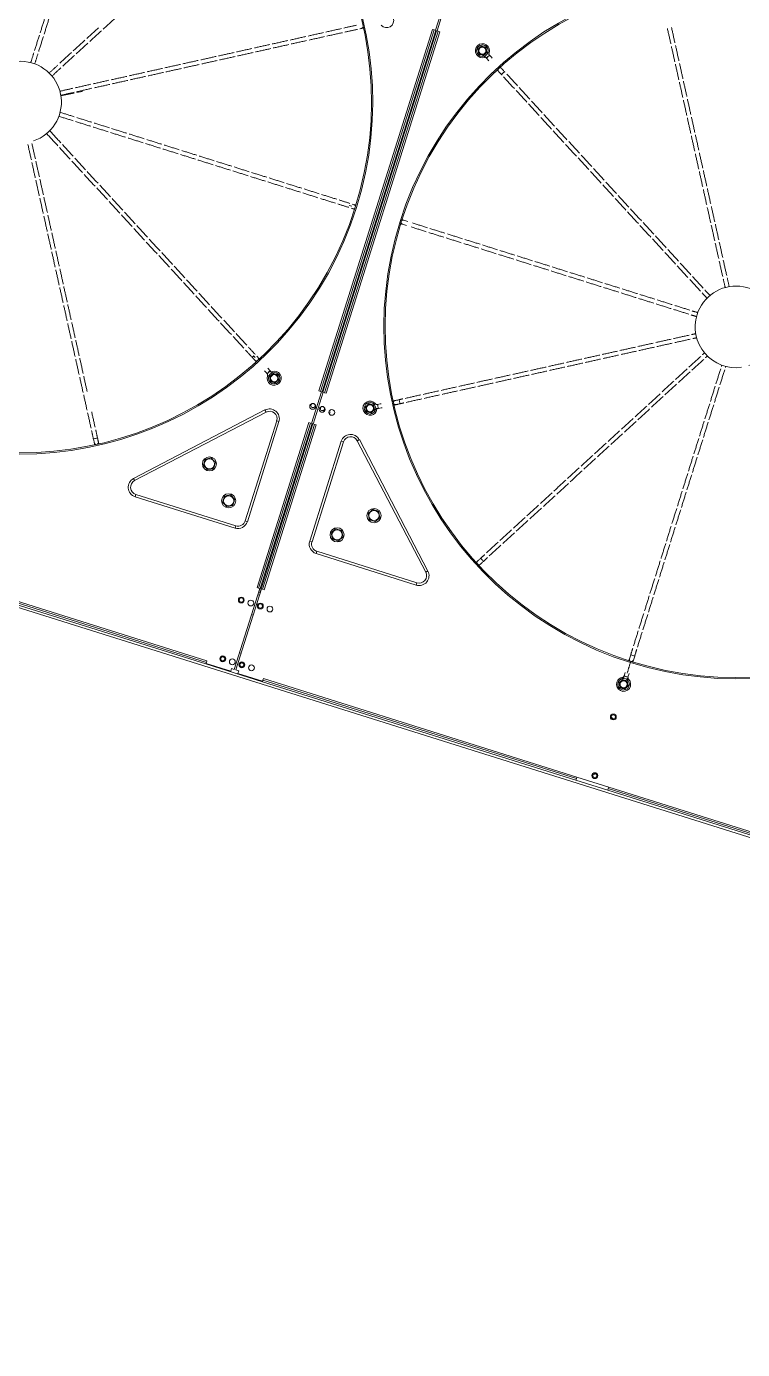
# Model space of a CAD drawing. Header units: metres. Extents: x -17822 to 152406, y -4219 to 19791.
# Drawn here: x 116126.5 to 116212.4, y 6496.4 to 6655.3 of the extents above; entities that cross this region are included whole.
import ezdxf

# ---------------------------------------------------------------- set-up
doc = ezdxf.new("R2010")
doc.units = ezdxf.units.M
doc.header["$LTSCALE"] = 100
doc.header["$MEASUREMENT"] = 0
doc.layers.get('0').update_dxf_attribs({"color": 9, "lineweight": 9})
doc.layers.add('Chiller', color=32, linetype='Continuous', lineweight=9)

# ---------------------------------------------------------------- blocks, each defined once
blk = doc.blocks.new('Chiller')
at = {"layer": 'Chiller', "linetype": 'Continuous'}
for p, q in [((354.1, -25.98), (355.3, -22.17)), ((354.3, -26.05), (355.49, -22.23)), ((73.81, -22.94), (587.43, -184.4)), ((353.77, -25.88), (340.12, -69.29)), ((353.96, -25.94), (340.31, -69.35)), ((354.15, -26), (340.5, -69.41)), ((340.6, -69.44), (354.24, -26.03)), ((340.79, -69.5), (354.44, -26.09)), ((340.98, -69.56), (354.63, -26.15)), ((353.96, -25.94), (353.77, -25.88)), ((353.96, -25.94), (354.15, -26)), ((354.44, -26.09), (354.24, -26.03)), ((354.44, -26.09), (354.63, -26.15)), ((311.6, -33.26), (311.04, -33.37)), ((311.06, -33.47), (311.72, -33.33)), ((311.7, -33.22), (311.72, -33.33)), ((309.17, -33.86), (310.76, -33.53)), ((310.74, -33.43), (310.66, -33.45)), ((343.92, -47.05), (343.77, -47.01)), ((343.92, -47.05), (344.06, -47.1)), ((344.2, -47.4), (343.98, -47.33)), ((344.13, -46.86), (344.35, -46.92)), ((350.31, -48.8), (350.78, -48.95)), ((350.63, -49.42), (350.16, -49.28)), ((339.25, -73.21), (340.45, -69.39)), ((339.45, -73.27), (340.65, -69.45)), ((340.12, -69.29), (340.31, -69.35)), ((340.31, -69.35), (340.5, -69.41)), ((340.79, -69.5), (340.6, -69.44)), ((340.98, -69.56), (340.79, -69.5)), ((340.69, -71.82), (340.79, -71.49)), ((340.79, -71.49), (340.84, -71.35)), ((317.87, -79.81), (333.65, -71.58)), ((318, -80.06), (333.78, -71.83)), ((335.06, -72.9), (331.28, -84.9)), ((335.33, -72.98), (331.55, -84.99)), ((335.06, -72.9), (335.33, -72.98)), ((341.48, -71.8), (341.43, -71.95)), ((338.92, -73.1), (332.7, -92.9)), ((339.11, -73.16), (332.89, -92.96)), ((339.3, -73.22), (333.08, -93.02)), ((333.18, -93.05), (339.4, -73.25)), ((333.37, -93.11), (339.59, -73.31)), ((333.56, -93.17), (339.78, -73.37)), ((339.11, -73.16), (338.92, -73.1)), ((339.11, -73.16), (339.3, -73.22)), ((339.4, -73.25), (339.59, -73.31)), ((339.59, -73.31), (339.78, -73.37)), ((339.03, -87.34), (342.8, -75.33)), ((343.07, -75.42), (339.3, -87.42)), ((343.07, -75.42), (342.8, -75.33)), ((352.96, -91.05), (344.73, -75.27)), ((344.98, -75.14), (353.21, -90.92)), ((318.06, -81.99), (318.15, -81.72)), ((330.07, -85.76), (318.06, -81.99)), ((330.15, -85.49), (318.15, -81.72)), ((330.07, -85.76), (330.15, -85.49)), ((331.28, -84.9), (331.55, -84.99)), ((339.3, -87.42), (339.03, -87.34)), ((339.8, -88.82), (339.88, -88.55)), ((351.81, -92.6), (339.8, -88.82)), ((339.88, -88.55), (351.89, -92.33)), ((326.56, -102.08), (288.93, -90.25)), ((326.62, -101.89), (288.99, -90.06)), ((289.05, -89.87), (326.68, -101.7)), ((329.97, -102.73), (333.03, -93)), ((330.17, -102.79), (333.23, -93.06)), ((332.7, -92.9), (332.89, -92.96)), ((332.88, -93.48), (333.08, -93.54)), ((332.89, -92.96), (333.08, -93.02)), ((333.14, -93.35), (332.94, -93.29)), ((333.18, -93.21), (332.99, -93.14)), ((333.18, -93.05), (333.08, -93.02)), ((333.37, -93.11), (333.18, -93.05)), ((333.56, -93.17), (333.37, -93.11)), ((351.81, -92.6), (351.89, -92.33)), ((332.79, -93.76), (332.99, -93.83)), ((332.04, -96.15), (332.24, -96.21)), ((330.6, -100.73), (330.8, -100.79)), ((377.39, -101.46), (377.54, -100.99)), ((377.54, -100.99), (378.02, -101.14)), ((378.02, -101.14), (377.87, -101.61)), ((326.56, -102.08), (326.62, -101.89)), ((326.56, -102.08), (333.34, -104.21)), ((329.54, -102.96), (326.58, -102.03)), ((326.68, -101.7), (326.62, -101.89)), ((329.54, -102.96), (329.64, -102.63)), ((329.64, -102.63), (329.97, -102.73)), ((330.5, -102.9), (330.17, -102.79)), ((330.4, -103.23), (330.5, -102.9)), ((330.4, -103.23), (333.35, -104.16)), ((376.88, -103.09), (376.74, -103.53)), ((376.74, -103.53), (376.88, -103.09)), ((377.16, -103.02), (377.11, -103.17)), ((377.16, -103.02), (377.18, -102.97)), ((377.22, -102.83), (377.18, -102.97)), ((377.21, -103.68), (377.35, -103.24)), ((377.35, -103.24), (377.21, -103.68)), ((377.22, -102.83), (377.24, -102.78)), ((377.28, -102.64), (377.24, -102.78)), ((377.28, -102.64), (377.29, -102.6)), ((377.34, -102.46), (377.29, -102.6)), ((377.34, -102.46), (377.35, -102.41)), ((377.4, -102.27), (377.35, -102.41)), ((377.4, -102.27), (377.41, -102.23)), ((377.45, -102.09), (377.41, -102.23)), ((377.45, -102.09), (377.47, -102.04)), ((377.51, -101.9), (377.47, -102.04)), ((377.51, -101.9), (377.56, -101.76)), ((333.34, -104.21), (333.4, -104.02)), ((370.97, -116.04), (333.34, -104.21)), ((333.46, -103.83), (333.4, -104.02)), ((371.03, -115.85), (333.4, -104.02)), ((333.46, -103.83), (371.09, -115.66)), ((377.22, -103.66), (376.74, -103.51)), ((376.74, -103.51), (377.22, -103.66)), ((377.21, -103.68), (376.74, -103.53)), ((376.74, -103.53), (377.21, -103.68)), ((370.97, -116.04), (371.03, -115.85)), ((371.09, -115.66), (371.03, -115.85)), ((374.91, -116.86), (371.09, -115.66)), ((370.97, -116.04), (374.79, -117.24)), ((374.79, -117.24), (374.85, -117.05)), ((412.42, -129.07), (374.79, -117.24)), ((374.85, -117.05), (374.91, -116.86)), ((412.48, -128.88), (374.85, -117.05)), ((374.91, -116.86), (412.54, -128.69))]:
    blk.add_line(p, q, dxfattribs=at)
at = {"layer": 'Chiller', "linetype": 'Continuous', "flags": 128}
for points in [[(345.24, -25.75), (345.22, -25.76), (345.18, -25.77), (345.14, -25.78), (345.07, -25.79), (345.03, -25.8)], [(360.59, -28.98), (360.57, -29), (360.53, -29.03), (360.47, -29.09), (360.4, -29.15), (360.33, -29.22), (360.27, -29.27), (360.23, -29.31), (360.22, -29.32), (360.22, -29.32)], [(360.53, -29.66), (360.45, -29.57), (360.34, -29.45), (360.22, -29.32)], [(360.6, -29), (360.59, -29.01), (360.55, -29.05), (360.49, -29.1), (360.42, -29.17), (360.35, -29.23), (360.29, -29.29), (360.25, -29.32), (360.23, -29.33), (360.23, -29.33)], [(360.55, -28.74), (360.53, -28.73), (360.48, -28.71), (360.41, -28.69), (360.4, -28.69)], [(360.59, -28.98), (360.7, -29.11), (360.82, -29.23), (360.9, -29.32)], [(362.02, -31.29), (361.96, -31.22), (361.91, -31.16), (361.85, -31.1), (361.81, -31.05), (361.76, -31.01), (361.73, -30.97), (361.71, -30.94), (361.69, -30.92)], [(362.39, -30.95), (362.38, -30.96), (362.34, -31), (362.28, -31.05), (362.21, -31.12), (362.14, -31.18), (362.08, -31.24), (362.04, -31.27), (362.02, -31.29), (362.02, -31.29)], [(362.06, -30.59), (362.07, -30.6), (362.1, -30.63), (362.13, -30.67), (362.17, -30.71), (362.22, -30.77), (362.28, -30.82), (362.33, -30.89), (362.39, -30.95)], [(332.12, -65.25), (332.13, -65.24), (332.17, -65.2), (332.23, -65.15), (332.3, -65.08)], [(332.39, -65.18), (332.35, -65.14), (332.32, -65.1), (332.29, -65.08), (332.29, -65.07)], [(332.67, -65.12), (332.7, -65.15), (332.74, -65.2), (332.78, -65.23), (332.8, -65.26), (332.82, -65.28)], [(332.45, -65.61), (332.43, -65.6), (332.41, -65.57), (332.38, -65.53), (332.33, -65.49), (332.29, -65.44), (332.23, -65.38), (332.18, -65.32), (332.12, -65.25)], [(332.49, -65.29), (332.48, -65.28), (332.46, -65.26), (332.43, -65.22), (332.39, -65.18)], [(333.98, -66.54), (334.06, -66.63), (334.17, -66.75), (334.29, -66.88)], [(333.92, -67.22), (333.8, -67.09), (333.69, -66.97), (333.61, -66.88)], [(333.91, -67.2), (333.92, -67.19), (333.96, -67.15), (334.02, -67.1), (334.09, -67.04), (334.16, -66.97), (334.22, -66.92), (334.26, -66.88), (334.28, -66.87)], [(333.92, -67.22), (333.94, -67.21), (333.98, -67.17), (334.04, -67.11), (334.11, -67.05), (334.18, -66.98), (334.24, -66.93), (334.28, -66.89), (334.29, -66.88), (334.29, -66.88)], [(333.96, -67.46), (333.98, -67.47), (334.03, -67.49), (334.1, -67.51), (334.11, -67.52)], [(334.47, -66.96), (334.48, -66.97), (334.5, -67.03), (334.52, -67.1), (334.52, -67.1)], [(347.14, -70.92), (347.31, -70.88), (347.48, -70.85), (347.59, -70.82)], [(347.14, -70.92), (347.15, -70.94), (347.16, -70.99), (347.18, -71.07), (347.2, -71.16), (347.22, -71.26), (347.23, -71.34), (347.25, -71.39), (347.25, -71.41), (347.25, -71.41)], [(347.16, -70.92), (347.16, -70.93), (347.18, -70.99), (347.19, -71.07), (347.21, -71.16), (347.24, -71.25), (347.25, -71.33), (347.26, -71.39), (347.27, -71.4)], [(347.7, -71.31), (347.58, -71.33), (347.42, -71.37), (347.25, -71.41)], [(349.27, -70.45), (349.29, -70.44), (349.32, -70.43), (349.37, -70.42), (349.43, -70.41), (349.5, -70.39), (349.58, -70.38), (349.66, -70.36), (349.75, -70.34)], [(349.86, -70.83), (349.77, -70.85), (349.69, -70.87), (349.61, -70.88), (349.54, -70.9), (349.48, -70.91), (349.43, -70.92), (349.4, -70.93), (349.38, -70.94)], [(349.75, -70.34), (349.75, -70.36), (349.76, -70.41), (349.78, -70.49), (349.8, -70.58), (349.82, -70.68), (349.84, -70.76), (349.85, -70.81), (349.86, -70.83), (349.86, -70.83)], [(333.78, -71.83), (333.76, -71.79), (333.74, -71.75), (333.72, -71.71), (333.7, -71.68), (333.69, -71.65), (333.67, -71.62), (333.66, -71.6), (333.65, -71.58)], [(347.09, -71.53), (347.08, -71.52), (347.02, -71.51), (346.94, -71.5), (346.94, -71.5)], [(313.56, -74.94), (313.54, -74.95), (313.49, -74.96), (313.41, -74.98), (313.32, -75), (313.22, -75.02), (313.14, -75.04), (313.09, -75.05), (313.07, -75.05), (313.07, -75.05)], [(313.18, -75.53), (313.17, -75.51), (313.17, -75.47), (313.16, -75.43), (313.14, -75.37), (313.13, -75.3), (313.11, -75.22), (313.09, -75.14), (313.07, -75.05)], [(313.56, -74.94), (313.58, -75.03), (313.6, -75.11), (313.61, -75.19), (313.63, -75.26), (313.64, -75.32), (313.65, -75.37), (313.66, -75.4), (313.67, -75.42)], [(344.73, -75.27), (344.77, -75.25), (344.81, -75.23), (344.84, -75.21), (344.88, -75.19), (344.91, -75.17), (344.94, -75.16), (344.96, -75.15), (344.98, -75.14)], [(317.87, -79.81), (317.88, -79.83), (317.89, -79.85), (317.9, -79.88), (317.92, -79.91), (317.94, -79.94), (317.96, -79.98), (317.98, -80.02), (318, -80.06)], [(359.17, -89.73), (359.18, -89.71), (359.21, -89.69), (359.25, -89.65), (359.29, -89.61), (359.35, -89.56), (359.4, -89.51), (359.47, -89.45), (359.53, -89.39)], [(359.87, -89.76), (359.8, -89.82), (359.74, -89.88), (359.68, -89.93), (359.63, -89.98), (359.59, -90.02), (359.55, -90.05), (359.52, -90.08), (359.5, -90.09)], [(359.87, -89.76), (359.85, -89.75), (359.82, -89.71), (359.76, -89.65), (359.7, -89.58), (359.63, -89.51), (359.58, -89.45), (359.54, -89.41), (359.53, -89.39), (359.53, -89.39)], [(353.21, -90.92), (353.19, -90.93), (353.17, -90.94), (353.14, -90.95), (353.11, -90.97), (353.08, -90.99), (353.04, -91.01), (353, -91.03), (352.96, -91.05)], [(376.55, -103.69), (376.55, -103.7), (376.56, -103.76), (376.57, -103.84), (376.57, -103.84)]]:
    blk.add_lwpolyline(points, dxfattribs=at)
at = {"layer": 'Chiller', "linetype": 'Continuous'}
for centre, radius in [((359.75, -28.44), 0.693), ((359.75, -28.44), 0.477), ((359.75, -28.44), 0.425), ((334.76, -67.76), 0.693), ((334.76, -67.76), 0.477), ((334.76, -67.76), 0.425), ((339.38, -71.15), 0.35), ((339.41, -71.05), 0.25), ((340.52, -71.51), 0.35), ((340.55, -71.41), 0.25), ((346.26, -71.37), 0.693), ((346.26, -71.37), 0.477), ((346.26, -71.37), 0.425), ((341.67, -71.87), 0.35), ((341.67, -71.87), 0.35), ((326.99, -78.05), 0.85), ((326.99, -78.05), 0.612), ((329.3, -82.48), 0.85), ((329.3, -82.48), 0.612), ((346.74, -84.26), 0.85), ((346.74, -84.26), 0.612), ((342.31, -86.57), 0.85), ((342.31, -86.57), 0.612), ((330.81, -94.4), 0.35), ((330.81, -94.4), 0.25), ((331.96, -94.76), 0.35), ((333.1, -95.12), 0.35), ((333.1, -95.12), 0.25), ((334.25, -95.48), 0.35), ((328.59, -101.46), 0.35), ((328.59, -101.46), 0.25), ((329.74, -101.82), 0.35), ((330.88, -102.18), 0.35), ((330.88, -102.18), 0.25), ((332.03, -102.54), 0.35), ((376.69, -104.52), 0.693), ((376.69, -104.52), 0.693), ((376.69, -104.52), 0.477), ((376.69, -104.52), 0.477), ((376.69, -104.52), 0.425), ((376.69, -104.52), 0.425), ((375.46, -108.44), 0.35), ((375.46, -108.44), 0.25), ((373.24, -115.49), 0.35), ((373.24, -115.49), 0.25)]:
    blk.add_circle(centre, radius, dxfattribs=at)
for centre, radius, start, end in [((304.33, -34.61), 42.25, 72.5493, 252.5493), ((304.33, -34.61), 42.1, 72.5493, 252.5493), ((304.33, -34.61), 42.25, 252.5493, 72.5493), ((304.33, -34.61), 42.1, 252.5493, 72.5493), ((390.18, -61.6), 42.25, 72.5493, 252.5493), ((390.18, -61.6), 42.1, 72.5493, 252.5493), ((390.18, -61.6), 42.25, 252.5493, 72.5493), ((390.18, -61.6), 42.1, 252.5493, 72.5493), ((348.25, -24.83), 0.85, 219.5849, 102.5493), ((345.19, -25.51), 0.247, 282.9019, 357.96), ((359.75, -28.44), 0.85, 339.5849, 289.5849), ((304.33, -34.61), 4.9, 288.3885, 162.5493), ((291.82, -53.43), 72.38, 19.5208, 19.6451), ((360.78, -28.83), 0.75, 198.0321, 222.5493), ((360.78, -28.83), 0.25, 159.5849, 222.5493), ((361.87, -30.76), 0.247, 147.1283, 222.2069), ((361.88, -30.75), 0.247, 42.8921, 117.9654), ((311.62, -33.35), 0.1, 11.6593, 101.6593), ((344.27, -47.17), 0.246, 252.7701, 320.3849), ((344.27, -47.16), 0.246, 4.7137, 72.3284), ((350.24, -49.04), 0.246, 184.7216, 252.3205), ((350.24, -49.03), 0.246, 72.778, 140.3769), ((390.18, -61.6), 4.9, 288.3885, 162.5493), ((390.18, -61.6), 4.9, 162.5493, 277.9493), ((332.63, -65.45), 0.247, 222.9096, 297.9468), ((332.63, -65.44), 0.247, 327.1381, 42.1975), ((334.76, -67.76), 0.85, 159.5849, 109.5849), ((333.72, -67.37), 0.25, 339.5849, 42.5493), ((333.72, -67.37), 0.75, 18.0321, 42.5493), ((334.2, -72.63), 1.18, 342.5493, 117.5493), ((346.26, -71.37), 0.85, 39.5849, 282.5493), ((307.53, -23.33), 61.71, 309.52, 309.6658), ((347.11, -70.67), 0.25, 219.5849, 282.5493), ((347.11, -70.67), 0.75, 258.0292, 282.5493), ((349.32, -70.69), 0.247, 102.8908, 177.9707), ((349.32, -70.69), 0.247, 207.1326, 282.208), ((334.2, -72.63), 0.9, 342.5493, 117.5493), ((346.26, -71.37), 0.85, 282.5493, 349.5849), ((343.93, -75.69), 1.18, 27.5493, 162.5493), ((313.42, -75.48), 0.246, 192.7756, 260.3791), ((313.43, -75.48), 0.246, 304.7315, 12.3219), ((343.93, -75.69), 0.9, 27.5493, 162.5493), ((318.42, -80.86), 1.18, 117.5493, 252.5493), ((318.42, -80.86), 0.9, 117.5493, 252.5493), ((330.42, -84.63), 1.18, 252.5493, 342.5493), ((330.42, -84.63), 0.9, 252.5493, 342.5493), ((340.15, -87.69), 1.18, 162.5493, 252.5493), ((340.15, -87.69), 0.9, 162.5493, 252.5493), ((359.33, -89.91), 0.246, 132.7563, 200.3874), ((359.34, -89.91), 0.246, 244.7246, 312.3176), ((352.16, -91.47), 1.18, 252.5493, 27.5493), ((352.16, -91.47), 0.9, 252.5493, 27.5493), ((377.63, -101.53), 0.247, 162.9068, 237.9515), ((377.63, -101.53), 0.247, 267.1589, 342.1799), ((376.69, -104.52), 0.85, 162.5493, 45.5136), ((376.69, -104.52), 0.85, 95.5136, 162.5493), ((376.51, -103.44), 0.25, 279.5849, 342.5493), ((425.93, -98.99), 49.55, 185.4289, 185.6104), ((377.46, -103.74), 0.75, 162.5493, 187.0634), ((376.51, -103.44), 0.75, 318.0278, 342.5493), ((339.47, -71.81), 49.55, 319.4881, 319.6696), ((413.91, -139.99), 51.4, 135.4356, 135.6106), ((377.46, -103.74), 0.25, 162.5493, 225.5136), ((375.12, -108.85), 0.35, 28.9428, 72.5528), ((373.2, -114.96), 0.35, 252.5488, 296.1526)]:
    blk.add_arc(centre, radius, start, end, dxfattribs=at)
for points in [[(306.68, -26.29), (307.25, -24.48)], [(307.73, -24.62), (307.16, -26.43)], [(315.64, -24.56), (314.24, -25.84)], [(343.13, -25.71), (344.63, -25.38)], [(306.01, -28.4), (306.58, -26.58)], [(307.07, -26.71), (306.5, -28.53)], [(312.27, -26.97), (313.68, -25.68)], [(314.02, -26.05), (312.62, -27.33)], [(336.69, -27.15), (338.54, -26.73)], [(338.83, -26.67), (340.69, -26.26)], [(340.8, -26.74), (338.95, -27.16)], [(340.97, -26.19), (342.83, -25.78)], [(342.94, -26.27), (341.09, -26.68)], [(344.74, -25.87), (343.24, -26.2)], [(345.47, -25.7), (345.24, -25.75)], [(382.37, -27.63), (381.95, -25.77)], [(382.44, -25.65), (382.85, -27.51)], [(310.65, -28.46), (312.05, -27.17)], [(312.4, -27.53), (311, -28.82)], [(330.25, -28.58), (332.09, -28.17)], [(332.39, -28.1), (334.24, -27.69)], [(334.36, -28.18), (332.5, -28.59)], [(334.53, -27.63), (336.39, -27.21)], [(336.5, -27.7), (334.65, -28.11)], [(338.65, -27.22), (336.79, -27.63)], [(382.84, -29.77), (382.43, -27.92)], [(382.92, -27.8), (383.33, -29.66)], [(305.55, -29.86), (305.92, -28.69)], [(306.41, -28.81), (306.03, -30.01)], [(307.76, -31.11), (308.8, -30.16)], [(309.03, -29.95), (310.43, -28.66)], [(310.78, -29.02), (309.38, -30.3)], [(321.65, -30.49), (323.5, -30.08)], [(323.8, -30.01), (325.65, -29.6)], [(325.77, -30.09), (323.91, -30.5)], [(325.94, -29.54), (327.8, -29.12)], [(327.92, -29.61), (326.07, -30.02)], [(328.09, -29.06), (329.95, -28.65)], [(330.06, -29.13), (328.2, -29.55)], [(332.22, -28.65), (330.35, -29.07)], [(383.32, -31.92), (382.91, -30.07)], [(383.4, -29.96), (383.81, -31.81)], [(309.16, -30.5), (308.1, -31.48)], [(315.2, -31.93), (317.06, -31.52)], [(317.35, -31.45), (319.21, -31.04)], [(319.33, -31.52), (317.47, -31.93)], [(319.5, -30.97), (321.36, -30.56)], [(321.47, -31.04), (319.62, -31.46)], [(323.62, -30.57), (321.76, -30.98)], [(361.69, -30.92), (361.53, -30.75)], [(361.9, -30.41), (362.06, -30.59)], [(362.09, -31.36), (362.02, -31.29)], [(363.58, -32.99), (362.29, -31.57)], [(362.39, -30.95), (362.45, -31.02)], [(362.66, -31.24), (363.95, -32.64)], [(309.05, -33.3), (310.61, -32.95)], [(310.89, -32.89), (312.75, -32.47)], [(312.89, -32.95), (311.04, -33.37)], [(313.05, -32.41), (314.91, -31.99)], [(315.04, -32.48), (313.18, -32.89)], [(317.18, -32), (315.32, -32.41)], [(365.06, -34.6), (363.78, -33.2)], [(364.14, -32.86), (365.43, -34.26)], [(383.8, -34.07), (383.39, -32.22)], [(383.87, -32.09), (384.29, -33.95)], [(310.74, -33.43), (309.16, -33.79)], [(366.55, -36.22), (365.27, -34.82)], [(365.64, -34.48), (366.92, -35.88)], [(384.28, -36.22), (383.87, -34.37)], [(384.35, -34.25), (384.76, -36.1)], [(310.64, -36.85), (308.92, -36.31)], [(309.07, -35.83), (310.77, -36.37)], [(311.06, -36.46), (312.87, -37.03)], [(368.04, -37.85), (366.76, -36.45)], [(367.12, -36.1), (368.41, -37.5)], [(384.76, -38.36), (384.34, -36.51)], [(384.83, -36.4), (385.24, -38.25)], [(307.82, -38.04), (309.15, -39.49)], [(312.74, -37.51), (310.93, -36.94)], [(314.83, -38.17), (313.02, -37.6)], [(313.15, -37.12), (314.98, -37.69)], [(315.25, -37.78), (317.08, -38.35)], [(369.53, -39.46), (368.25, -38.07)], [(368.6, -37.72), (369.89, -39.12)], [(305.62, -41.55), (305.21, -39.71)], [(305.68, -39.56), (306.1, -41.43)], [(308.8, -39.85), (307.45, -38.38)], [(309.35, -39.71), (310.64, -41.11)], [(316.93, -38.83), (315.12, -38.26)], [(319.03, -39.49), (317.22, -38.92)], [(317.36, -38.44), (319.17, -39.01)], [(321.13, -40.15), (319.32, -39.58)], [(319.46, -39.1), (321.27, -39.67)], [(371.02, -41.09), (369.73, -39.68)], [(370.1, -39.34), (371.38, -40.74)], [(385.23, -40.51), (384.82, -38.66)], [(385.31, -38.54), (385.72, -40.39)], [(310.28, -41.47), (309, -40.07)], [(323.23, -40.81), (321.41, -40.24)], [(321.55, -39.76), (323.37, -40.33)], [(325.33, -41.47), (323.51, -40.9)], [(323.66, -40.42), (325.47, -40.99)], [(325.75, -41.08), (327.57, -41.65)], [(372.5, -42.71), (371.22, -41.3)], [(371.58, -40.96), (372.87, -42.36)], [(385.71, -42.66), (385.3, -40.81)], [(385.78, -40.69), (386.2, -42.54)], [(306.09, -43.7), (305.68, -41.85)], [(306.16, -41.71), (306.58, -43.58)], [(311.77, -43.08), (310.48, -41.68)], [(310.84, -41.33), (312.13, -42.74)], [(327.42, -42.13), (325.61, -41.56)], [(329.52, -42.79), (327.71, -42.22)], [(327.85, -41.74), (329.68, -42.31)], [(331.62, -43.45), (329.81, -42.88)], [(329.96, -42.4), (331.76, -42.97)], [(373.07, -42.58), (374.35, -43.98)], [(386.26, -42.84), (386.68, -44.69)], [(306.57, -45.85), (306.16, -44)], [(306.65, -43.88), (307.06, -45.73)], [(313.26, -44.71), (311.97, -43.31)], [(312.33, -42.96), (313.62, -44.36)], [(333.72, -44.11), (331.9, -43.54)], [(332.05, -43.06), (333.87, -43.63)], [(335.82, -44.77), (334, -44.2)], [(334.15, -43.72), (335.97, -44.29)], [(336.25, -44.38), (338.06, -44.95)], [(373.99, -44.33), (372.71, -42.93)], [(374.56, -44.21), (375.84, -45.6)], [(386.19, -44.8), (385.78, -42.95)], [(307.12, -46.02), (307.54, -47.88)], [(314.74, -46.32), (313.46, -44.92)], [(313.82, -44.58), (315.11, -45.98)], [(337.92, -45.43), (336.11, -44.86)], [(340.01, -46.09), (338.2, -45.52)], [(338.35, -45.04), (340.16, -45.61)], [(340.45, -45.7), (342.27, -46.27)], [(375.48, -45.94), (374.2, -44.55)], [(376.05, -45.83), (377.33, -47.23)], [(386.67, -46.96), (386.26, -45.11)], [(386.74, -44.98), (387.15, -46.84)], [(307.05, -48), (306.64, -46.14)], [(316.23, -47.95), (314.95, -46.55)], [(315.31, -46.2), (316.59, -47.6)], [(342.11, -46.75), (340.3, -46.18)], [(343.7, -47.24), (342.4, -46.84)], [(342.56, -46.36), (343.85, -46.77)], [(344.41, -47.47), (344.2, -47.4)], [(344.35, -46.92), (344.56, -46.99)], [(376.97, -47.57), (375.69, -46.17)], [(377.53, -47.44), (378.82, -48.85)], [(387.15, -49.11), (386.73, -47.25)], [(387.22, -47.13), (387.63, -48.99)], [(307.53, -50.15), (307.12, -48.29)], [(307.6, -48.17), (308.01, -50.02)], [(317.72, -49.56), (316.43, -48.16)], [(316.8, -47.82), (318.08, -49.22)], [(350.16, -49.28), (349.95, -49.21)], [(350.1, -48.73), (350.31, -48.8)], [(351.34, -49.12), (353.16, -49.69)], [(378.46, -49.19), (377.17, -47.79)], [(379.02, -49.07), (380.31, -50.47)], [(308.01, -52.29), (307.59, -50.44)], [(308.08, -50.32), (308.49, -52.17)], [(319.21, -51.19), (317.92, -49.79)], [(318.28, -49.44), (319.57, -50.84)], [(353.01, -50.17), (351.2, -49.6)], [(355.1, -50.83), (353.3, -50.26)], [(353.45, -49.79), (355.25, -50.35)], [(355.54, -50.44), (357.36, -51.01)], [(379.94, -50.81), (378.65, -49.41)], [(380.51, -50.68), (381.79, -52.09)], [(387.63, -51.26), (387.21, -49.39)], [(387.7, -49.28), (388.11, -51.13)], [(320.7, -52.81), (319.41, -51.41)], [(319.77, -51.07), (321.06, -52.46)], [(357.21, -51.49), (355.39, -50.92)], [(359.31, -52.15), (357.5, -51.58)], [(357.64, -51.1), (359.46, -51.67)], [(361.4, -52.81), (359.59, -52.24)], [(359.74, -51.76), (361.55, -52.33)], [(361.83, -52.42), (363.64, -52.99)], [(381.43, -52.43), (380.15, -51.03)], [(382, -52.31), (383.28, -53.7)], [(388.1, -53.4), (387.69, -51.55)], [(388.17, -51.42), (388.59, -53.28)], [(308.48, -54.44), (308.07, -52.58)], [(308.56, -52.47), (308.97, -54.32)], [(322.18, -54.43), (320.9, -53.03)], [(321.26, -52.68), (322.55, -54.09)], [(363.51, -53.47), (361.69, -52.9)], [(365.6, -54.13), (363.79, -53.56)], [(363.93, -53.08), (365.75, -53.65)], [(366.04, -53.74), (367.84, -54.31)], [(382.92, -54.05), (381.64, -52.65)], [(383.48, -53.93), (384.77, -55.33)], [(388.58, -55.56), (388.17, -53.7)], [(388.65, -53.58), (389.06, -55.42)], [(308.96, -56.58), (308.55, -54.73)], [(309.04, -54.61), (309.45, -56.47)], [(323.67, -56.05), (322.39, -54.65)], [(322.75, -54.3), (324.03, -55.71)], [(367.7, -54.79), (365.89, -54.22)], [(369.8, -55.45), (367.98, -54.88)], [(368.13, -54.4), (369.95, -54.97)], [(371.9, -56.11), (370.09, -55.54)], [(370.23, -55.06), (372.05, -55.63)], [(384.41, -55.68), (383.12, -54.27)], [(384.97, -55.55), (386.25, -56.94)], [(309.44, -58.73), (309.03, -56.88)], [(309.51, -56.76), (309.93, -58.62)], [(325.16, -57.67), (323.87, -56.27)], [(324.24, -55.93), (325.52, -57.33)], [(373.99, -56.77), (372.18, -56.2)], [(372.33, -55.72), (374.14, -56.29)], [(376.1, -57.43), (374.29, -56.86)], [(374.43, -56.38), (376.24, -56.95)], [(376.53, -57.04), (378.34, -57.61)], [(385.91, -57.31), (384.62, -55.9)], [(386.46, -57.17), (387.06, -57.82)], [(388.88, -56.87), (388.65, -55.85)], [(389.13, -55.72), (389.36, -56.76)], [(326.64, -59.29), (325.36, -57.89)], [(325.72, -57.54), (327.01, -58.95)], [(378.19, -58.09), (376.39, -57.52)], [(380.3, -58.75), (378.48, -58.18)], [(378.63, -57.7), (380.44, -58.27)], [(380.72, -58.36), (382.53, -58.93)], [(386.69, -58.16), (386.11, -57.52)], [(309.92, -60.88), (309.51, -59.03)], [(309.99, -58.91), (310.4, -60.76)], [(328.14, -60.92), (326.85, -59.51)], [(327.21, -59.17), (328.49, -60.57)], [(382.4, -59.41), (380.58, -58.84)], [(384.5, -60.07), (382.69, -59.5)], [(382.82, -59.02), (384.63, -59.59)], [(385.44, -60.37), (384.79, -60.16)], [(384.92, -59.68), (385.59, -59.89)], [(310.4, -63.03), (309.98, -61.18)], [(310.47, -61.06), (310.88, -62.91)], [(329.62, -62.53), (328.33, -61.13)], [(328.7, -60.79), (329.99, -62.19)], [(310.87, -65.17), (310.46, -63.32)], [(310.95, -63.21), (311.36, -65.06)], [(331.11, -64.15), (329.82, -62.76)], [(330.18, -62.41), (331.47, -63.81)], [(378.4, -63.96), (380.25, -63.55)], [(380.55, -63.48), (382.4, -63.07)], [(382.69, -63.01), (384.55, -62.59)], [(384.68, -63.08), (382.83, -63.49)], [(384.83, -62.53), (385.35, -62.41)], [(385.46, -62.9), (384.98, -63.01)], [(332.12, -65.25), (331.31, -64.38)], [(331.67, -64.03), (332.47, -64.9)], [(371.96, -65.4), (373.82, -64.98)], [(374.1, -64.92), (375.96, -64.51)], [(376.09, -64.99), (374.23, -65.4)], [(376.25, -64.44), (378.11, -64.03)], [(378.23, -64.51), (376.38, -64.92)], [(380.38, -64.03), (378.53, -64.45)], [(382.53, -63.55), (380.68, -63.97)], [(386.15, -64.95), (386.41, -64.72)], [(386.75, -65.09), (386.52, -65.3)], [(311.35, -67.33), (310.94, -65.47)], [(311.43, -65.35), (311.84, -67.21)], [(332.61, -65.79), (332.45, -65.61)], [(332.82, -65.28), (332.98, -65.45)], [(365.52, -66.83), (367.38, -66.42)], [(367.67, -66.35), (369.53, -65.94)], [(369.64, -66.42), (367.78, -66.84)], [(369.82, -65.87), (371.67, -65.46)], [(371.78, -65.95), (369.93, -66.36)], [(373.93, -65.47), (372.08, -65.88)], [(382.92, -67.92), (384.32, -66.64)], [(384.53, -66.44), (385.94, -65.15)], [(386.3, -65.5), (384.89, -66.79)], [(387.77, -68.44), (388.34, -66.63)], [(388.43, -66.35), (388.48, -66.19)], [(388.95, -66.34), (388.92, -66.46)], [(311.83, -69.47), (311.42, -67.62)], [(311.9, -67.5), (312.32, -69.36)], [(359.07, -68.26), (360.94, -67.85)], [(361.22, -67.79), (363.08, -67.37)], [(363.19, -67.86), (361.34, -68.27)], [(363.38, -67.31), (365.23, -66.89)], [(365.34, -67.38), (363.48, -67.79)], [(367.49, -66.9), (365.64, -67.32)], [(381.3, -69.41), (382.7, -68.12)], [(384.67, -67), (383.27, -68.28)], [(388.82, -66.75), (388.25, -68.57)], [(312.31, -71.62), (311.9, -69.76)], [(350.49, -70.18), (352.34, -69.76)], [(352.63, -69.7), (354.5, -69.28)], [(354.6, -69.77), (352.75, -70.18)], [(354.79, -69.22), (356.64, -68.81)], [(356.76, -69.29), (354.9, -69.7)], [(356.93, -68.74), (358.79, -68.33)], [(358.9, -68.81), (357.04, -69.23)], [(361.05, -68.34), (359.19, -68.75)], [(379.68, -70.9), (381.08, -69.62)], [(383.05, -68.48), (381.64, -69.77)], [(387.11, -70.54), (387.68, -68.72)], [(388.16, -68.85), (387.59, -70.67)], [(349.04, -70.5), (349.27, -70.45)], [(349.38, -70.94), (349.14, -70.99)], [(349.75, -70.34), (350.2, -70.24)], [(350.3, -70.73), (349.86, -70.83)], [(352.46, -70.25), (350.6, -70.66)], [(378.06, -72.39), (379.46, -71.1)], [(379.81, -71.46), (378.4, -72.75)], [(381.43, -69.97), (380.02, -71.26)], [(386.45, -72.63), (387.02, -70.83)], [(387.5, -70.96), (386.93, -72.77)], [(312.79, -73.76), (312.37, -71.91)], [(312.86, -71.8), (313.27, -73.65)], [(376.44, -73.87), (377.84, -72.59)], [(378.19, -72.95), (376.78, -74.24)], [(385.79, -74.73), (386.36, -72.92)], [(386.84, -73.05), (386.27, -74.87)], [(313.07, -75.05), (312.85, -74.06)], [(313.34, -73.95), (313.56, -74.94)], [(374.82, -75.36), (376.21, -74.08)], [(376.56, -74.43), (375.16, -75.73)], [(313.23, -75.75), (313.18, -75.53)], [(313.67, -75.42), (313.72, -75.64)], [(373.2, -76.85), (374.59, -75.57)], [(374.94, -75.92), (373.54, -77.22)], [(385.13, -76.83), (385.7, -75.02)], [(386.18, -75.15), (385.61, -76.97)], [(371.58, -78.34), (372.98, -77.05)], [(373.32, -77.41), (371.92, -78.7)], [(384.47, -78.93), (385.04, -77.12)], [(385.52, -77.25), (384.95, -79.07)], [(369.96, -79.82), (371.35, -78.54)], [(371.7, -78.9), (370.29, -80.19)], [(383.81, -81.03), (384.38, -79.21)], [(384.86, -79.35), (384.29, -81.16)], [(368.33, -81.31), (369.74, -80.02)], [(370.08, -80.39), (368.68, -81.67)], [(366.71, -82.8), (368.11, -81.52)], [(368.46, -81.88), (367.06, -83.16)], [(383.15, -83.12), (383.72, -81.32)], [(384.2, -81.45), (383.63, -83.27)], [(365.09, -84.29), (366.49, -83.01)], [(366.84, -83.37), (365.43, -84.65)], [(382.49, -85.22), (383.06, -83.41)], [(383.54, -83.55), (382.97, -85.37)], [(363.47, -85.78), (364.87, -84.49)], [(365.21, -84.86), (363.81, -86.14)], [(381.83, -87.33), (382.4, -85.51)], [(382.88, -85.66), (382.31, -87.46)], [(361.85, -87.26), (363.25, -85.98)], [(363.6, -86.34), (362.19, -87.63)], [(359.53, -89.39), (360.01, -88.95)], [(360.23, -88.75), (361.63, -87.47)], [(361.97, -87.83), (360.57, -89.11)], [(381.18, -89.42), (381.74, -87.61)], [(382.22, -87.75), (381.65, -89.57)], [(359, -89.88), (359.17, -89.73)], [(359.5, -90.09), (359.34, -90.25)], [(360.35, -89.31), (359.87, -89.76)], [(380.52, -91.52), (381.09, -89.7)], [(381.56, -89.85), (380.99, -91.67)], [(379.85, -93.62), (380.43, -91.8)], [(380.9, -91.95), (380.33, -93.76)], [(379.2, -95.71), (379.77, -93.9)], [(380.24, -94.05), (379.67, -95.86)], [(378.54, -97.82), (379.1, -96)], [(379.58, -96.15), (379.01, -97.96)], [(377.88, -99.91), (378.45, -98.1)], [(378.92, -98.25), (378.35, -100.06)], [(377.32, -101.68), (377.39, -101.46)], [(377.54, -100.99), (377.79, -100.2)], [(377.87, -101.61), (377.8, -101.83)], [(378.26, -100.34), (378.02, -101.14)]]:
    blk.add_open_spline(points, degree=1, dxfattribs=at)
for points, knots in [([(359.63, -27.88), (359.61, -27.89), (359.57, -27.93), (359.49, -28.01), (359.39, -28.1), (359.29, -28.19), (359.23, -28.25), (359.2, -28.27)], [0, 0, 0, 0, 0.111314, 0.32527, 0.540883, 0.820939, 1, 1, 1, 1]), ([(359.2, -28.27), (359.2, -28.28), (359.21, -28.32), (359.24, -28.42), (359.27, -28.57), (359.3, -28.72), (359.32, -28.81), (359.33, -28.83), (359.33, -28.83)], [0, 0, 0, 0, 0.061533, 0.243717, 0.500216, 0.869735, 0.981561, 1, 1, 1, 1]), ([(360.18, -28.05), (360.16, -28.05), (360.1, -28.03), (360, -28), (359.87, -27.96), (359.74, -27.92), (359.66, -27.89), (359.63, -27.88)], [0, 0, 0, 0, 0.111362, 0.325305, 0.54091, 0.820973, 1, 1, 1, 1]), ([(360.3, -28.62), (360.3, -28.61), (360.29, -28.57), (360.27, -28.47), (360.24, -28.31), (360.2, -28.17), (360.18, -28.08), (360.18, -28.06), (360.18, -28.05)], [0, 0, 0, 0, 0.061569, 0.2437139, 0.5002141, 0.8697384, 0.9815609, 1, 1, 1, 1]), ([(359.33, -28.83), (359.35, -28.84), (359.4, -28.86), (359.51, -28.89), (359.64, -28.93), (359.77, -28.97), (359.85, -29), (359.88, -29.01)], [0, 0, 0, 0, 0.1112877, 0.3252305, 0.5408352, 0.8208977, 1, 1, 1, 1]), ([(359.88, -29.01), (359.89, -28.99), (359.94, -28.95), (360.02, -28.88), (360.12, -28.79), (360.22, -28.7), (360.28, -28.64), (360.3, -28.62)], [0, 0, 0, 0, 0.1113186, 0.3252305, 0.5408487, 0.8209009, 1, 1, 1, 1]), ([(334.63, -67.19), (334.62, -67.21), (334.57, -67.25), (334.49, -67.32), (334.39, -67.41), (334.29, -67.5), (334.23, -67.56), (334.2, -67.58)], [0, 0, 0, 0, 0.111318, 0.325274, 0.540888, 0.820939, 1, 1, 1, 1]), ([(334.2, -67.58), (334.21, -67.59), (334.22, -67.64), (334.24, -67.73), (334.27, -67.89), (334.3, -68.03), (334.32, -68.12), (334.33, -68.14), (334.33, -68.15)], [0, 0, 0, 0, 0.061533, 0.243712, 0.500216, 0.869734, 0.981565, 1, 1, 1, 1]), ([(334.33, -68.15), (334.35, -68.15), (334.4, -68.17), (334.51, -68.2), (334.64, -68.24), (334.77, -68.29), (334.85, -68.31), (334.88, -68.32)], [0, 0, 0, 0, 0.1112877, 0.3252305, 0.5408352, 0.8208977, 1, 1, 1, 1]), ([(335.18, -67.37), (335.16, -67.36), (335.11, -67.34), (335, -67.31), (334.87, -67.27), (334.74, -67.23), (334.66, -67.2), (334.63, -67.19)], [0, 0, 0, 0, 0.111362, 0.325227, 0.540913, 0.820897, 1, 1, 1, 1]), ([(334.88, -68.32), (334.9, -68.31), (334.94, -68.27), (335.02, -68.19), (335.12, -68.1), (335.22, -68.01), (335.28, -67.95), (335.31, -67.93)], [0, 0, 0, 0, 0.111318, 0.325265, 0.540888, 0.820939, 1, 1, 1, 1]), ([(335.31, -67.93), (335.3, -67.92), (335.29, -67.88), (335.27, -67.78), (335.24, -67.63), (335.21, -67.48), (335.19, -67.39), (335.18, -67.37), (335.18, -67.37)], [0, 0, 0, 0, 0.061533, 0.243712, 0.500216, 0.869735, 0.981557, 1, 1, 1, 1]), ([(346.13, -70.81), (346.12, -70.82), (346.08, -70.86), (346, -70.94), (345.89, -71.03), (345.79, -71.12), (345.73, -71.18), (345.71, -71.2)], [0, 0, 0, 0, 0.111318, 0.325274, 0.540888, 0.820939, 1, 1, 1, 1]), ([(345.71, -71.2), (345.71, -71.22), (345.72, -71.28), (345.75, -71.38), (345.78, -71.52), (345.81, -71.65), (345.83, -71.73), (345.83, -71.76)], [0, 0, 0, 0, 0.111319, 0.325235, 0.540889, 0.820901, 1, 1, 1, 1]), ([(346.68, -70.98), (346.67, -70.98), (346.63, -70.97), (346.54, -70.94), (346.39, -70.89), (346.25, -70.85), (346.16, -70.82), (346.14, -70.81), (346.13, -70.81)], [0, 0, 0, 0, 0.0615681, 0.2437281, 0.5002132, 0.8697422, 0.9815728, 1, 1, 1, 1]), ([(346.81, -71.55), (346.8, -71.53), (346.79, -71.47), (346.77, -71.36), (346.74, -71.23), (346.71, -71.1), (346.69, -71.01), (346.68, -70.98)], [0, 0, 0, 0, 0.111356, 0.325272, 0.540886, 0.820939, 1, 1, 1, 1]), ([(345.83, -71.76), (345.84, -71.77), (345.88, -71.78), (345.98, -71.81), (346.13, -71.86), (346.27, -71.9), (346.36, -71.93), (346.38, -71.94), (346.38, -71.94)], [0, 0, 0, 0, 0.061496, 0.243656, 0.500221, 0.869749, 0.981504, 1, 1, 1, 1]), ([(346.38, -71.94), (346.4, -71.92), (346.44, -71.88), (346.52, -71.81), (346.62, -71.72), (346.72, -71.63), (346.78, -71.57), (346.81, -71.55)], [0, 0, 0, 0, 0.111319, 0.325226, 0.540849, 0.820901, 1, 1, 1, 1]), ([(326.26, -78.21), (326.27, -78.18), (326.31, -78.03), (326.39, -77.79), (326.45, -77.58), (326.48, -77.5)], [0, 0, 0, 0, 0.13214, 0.636315, 1, 1, 1, 1]), ([(326.48, -77.5), (326.54, -77.48), (326.67, -77.45), (326.92, -77.4), (327.1, -77.36), (327.21, -77.33)], [0, 0, 0, 0, 0.264901, 0.53549, 1, 1, 1, 1]), ([(327.21, -77.33), (327.26, -77.38), (327.35, -77.48), (327.52, -77.67), (327.64, -77.8), (327.72, -77.89)], [0, 0, 0, 0, 0.264862, 0.535466, 1, 1, 1, 1]), ([(326.76, -78.77), (326.72, -78.72), (326.63, -78.62), (326.46, -78.43), (326.33, -78.3), (326.26, -78.21)], [0, 0, 0, 0, 0.264847, 0.535435, 1, 1, 1, 1]), ([(327.5, -78.6), (327.43, -78.62), (327.3, -78.65), (327.05, -78.7), (326.88, -78.74), (326.76, -78.77)], [0, 0, 0, 0, 0.264861, 0.535463, 1, 1, 1, 1]), ([(327.72, -77.89), (327.69, -77.97), (327.63, -78.18), (327.55, -78.42), (327.51, -78.57), (327.5, -78.6)], [0, 0, 0, 0, 0.363685, 0.86786, 1, 1, 1, 1]), ([(328.57, -82.65), (328.6, -82.56), (328.66, -82.36), (328.74, -82.11), (328.78, -81.96), (328.79, -81.93)], [0, 0, 0, 0, 0.3636822, 0.8678538, 1, 1, 1, 1]), ([(328.79, -81.93), (328.86, -81.92), (328.99, -81.89), (329.23, -81.83), (329.41, -81.79), (329.53, -81.77)], [0, 0, 0, 0, 0.2648624, 0.5354617, 1, 1, 1, 1]), ([(329.53, -81.77), (329.57, -81.81), (329.66, -81.91), (329.83, -82.1), (329.96, -82.23), (330.03, -82.32)], [0, 0, 0, 0, 0.264901, 0.53549, 1, 1, 1, 1]), ([(330.03, -82.32), (330.02, -82.35), (329.98, -82.5), (329.9, -82.75), (329.84, -82.95), (329.81, -83.04)], [0, 0, 0, 0, 0.1321462, 0.6363178, 1, 1, 1, 1]), ([(329.08, -83.2), (329.03, -83.15), (328.94, -83.05), (328.77, -82.87), (328.65, -82.73), (328.57, -82.65)], [0, 0, 0, 0, 0.264862, 0.535466, 1, 1, 1, 1]), ([(329.81, -83.04), (329.74, -83.05), (329.62, -83.08), (329.37, -83.13), (329.19, -83.17), (329.08, -83.2)], [0, 0, 0, 0, 0.264844, 0.535433, 1, 1, 1, 1]), ([(346.02, -84.03), (346.07, -83.99), (346.17, -83.9), (346.36, -83.73), (346.49, -83.6), (346.58, -83.53)], [0, 0, 0, 0, 0.264878, 0.535454, 1, 1, 1, 1]), ([(346.19, -84.77), (346.17, -84.7), (346.14, -84.57), (346.09, -84.32), (346.05, -84.15), (346.02, -84.03)], [0, 0, 0, 0, 0.264878, 0.535454, 1, 1, 1, 1]), ([(346.58, -83.53), (346.61, -83.54), (346.76, -83.58), (347, -83.66), (347.21, -83.72), (347.29, -83.75)], [0, 0, 0, 0, 0.1321493, 0.636286, 1, 1, 1, 1]), ([(347.29, -83.75), (347.31, -83.81), (347.33, -83.94), (347.39, -84.19), (347.43, -84.37), (347.46, -84.48)], [0, 0, 0, 0, 0.264862, 0.535477, 1, 1, 1, 1]), ([(346.9, -84.99), (346.82, -84.96), (346.61, -84.9), (346.37, -84.82), (346.22, -84.78), (346.19, -84.77)], [0, 0, 0, 0, 0.363714, 0.867851, 1, 1, 1, 1]), ([(347.46, -84.48), (347.41, -84.53), (347.31, -84.62), (347.12, -84.79), (346.99, -84.91), (346.9, -84.99)], [0, 0, 0, 0, 0.264862, 0.535477, 1, 1, 1, 1]), ([(341.59, -86.35), (341.64, -86.3), (341.73, -86.21), (341.92, -86.04), (342.06, -85.92), (342.14, -85.84)], [0, 0, 0, 0, 0.2648571, 0.5354742, 1, 1, 1, 1]), ([(341.75, -87.08), (341.74, -87.01), (341.71, -86.89), (341.65, -86.64), (341.62, -86.46), (341.59, -86.35)], [0, 0, 0, 0, 0.264855, 0.535471, 1, 1, 1, 1]), ([(342.47, -87.3), (342.44, -87.29), (342.29, -87.25), (342.04, -87.17), (341.84, -87.11), (341.75, -87.08)], [0, 0, 0, 0, 0.1321493, 0.636286, 1, 1, 1, 1]), ([(342.14, -85.84), (342.23, -85.87), (342.43, -85.93), (342.68, -86.01), (342.83, -86.05), (342.86, -86.06)], [0, 0, 0, 0, 0.363714, 0.867851, 1, 1, 1, 1]), ([(343.02, -86.8), (342.97, -86.84), (342.88, -86.93), (342.69, -87.1), (342.55, -87.23), (342.47, -87.3)], [0, 0, 0, 0, 0.264884, 0.53546, 1, 1, 1, 1]), ([(342.86, -86.06), (342.87, -86.13), (342.9, -86.26), (342.96, -86.5), (343, -86.68), (343.02, -86.8)], [0, 0, 0, 0, 0.2648796, 0.5354574, 1, 1, 1, 1]), ([(376.14, -104.35), (376.15, -104.34), (376.19, -104.3), (376.27, -104.23), (376.38, -104.13), (376.48, -104.04), (376.54, -103.98), (376.56, -103.96)], [0, 0, 0, 0, 0.111318, 0.325274, 0.540888, 0.820939, 1, 1, 1, 1]), ([(376.56, -103.96), (376.55, -103.97), (376.52, -104), (376.45, -104.06), (376.33, -104.17), (376.23, -104.27), (376.16, -104.33), (376.14, -104.35), (376.14, -104.35)], [0, 0, 0, 0, 0.061533, 0.243712, 0.500216, 0.869735, 0.981557, 1, 1, 1, 1]), ([(376.26, -104.91), (376.26, -104.9), (376.25, -104.86), (376.23, -104.77), (376.2, -104.61), (376.16, -104.47), (376.14, -104.38), (376.14, -104.35), (376.14, -104.35)], [0, 0, 0, 0, 0.061533, 0.243721, 0.500216, 0.869734, 0.981565, 1, 1, 1, 1]), ([(376.14, -104.35), (376.14, -104.37), (376.15, -104.43), (376.18, -104.53), (376.21, -104.67), (376.24, -104.8), (376.26, -104.88), (376.26, -104.91)], [0, 0, 0, 0, 0.111318, 0.325265, 0.540888, 0.820939, 1, 1, 1, 1]), ([(376.56, -103.96), (376.58, -103.97), (376.64, -103.98), (376.74, -104.02), (376.87, -104.06), (377, -104.1), (377.08, -104.12), (377.11, -104.13)], [0, 0, 0, 0, 0.1112877, 0.3252305, 0.5408352, 0.8208977, 1, 1, 1, 1]), ([(377.11, -104.13), (377.09, -104.13), (377.04, -104.11), (376.94, -104.08), (376.8, -104.04), (376.67, -104), (376.59, -103.97), (376.56, -103.96)], [0, 0, 0, 0, 0.111362, 0.325305, 0.54091, 0.820973, 1, 1, 1, 1]), ([(377.24, -104.7), (377.22, -104.71), (377.18, -104.75), (377.1, -104.82), (377, -104.92), (376.9, -105.01), (376.84, -105.07), (376.81, -105.09)], [0, 0, 0, 0, 0.111356, 0.325264, 0.540886, 0.820939, 1, 1, 1, 1]), ([(376.81, -105.09), (376.82, -105.08), (376.85, -105.05), (376.93, -104.98), (377.04, -104.88), (377.15, -104.78), (377.22, -104.71), (377.24, -104.7), (377.24, -104.7)], [0, 0, 0, 0, 0.061533, 0.243721, 0.500216, 0.869734, 0.981565, 1, 1, 1, 1]), ([(377.11, -104.13), (377.12, -104.14), (377.13, -104.19), (377.15, -104.28), (377.18, -104.44), (377.21, -104.58), (377.23, -104.67), (377.24, -104.69), (377.24, -104.7)], [0, 0, 0, 0, 0.061533, 0.243712, 0.500216, 0.869735, 0.981557, 1, 1, 1, 1]), ([(377.24, -104.7), (377.23, -104.68), (377.22, -104.62), (377.2, -104.52), (377.17, -104.38), (377.14, -104.25), (377.12, -104.17), (377.11, -104.13)], [0, 0, 0, 0, 0.111356, 0.325272, 0.540886, 0.820939, 1, 1, 1, 1]), ([(376.81, -105.09), (376.79, -105.08), (376.74, -105.06), (376.64, -105.03), (376.5, -104.99), (376.37, -104.95), (376.29, -104.92), (376.26, -104.91)], [0, 0, 0, 0, 0.111362, 0.325305, 0.54091, 0.820973, 1, 1, 1, 1]), ([(376.26, -104.91), (376.28, -104.92), (376.34, -104.94), (376.44, -104.97), (376.57, -105.01), (376.7, -105.05), (376.78, -105.08), (376.81, -105.09)], [0, 0, 0, 0, 0.1112877, 0.3252305, 0.5408352, 0.8208977, 1, 1, 1, 1])]:
    blk.add_open_spline(points, degree=3, knots=knots, dxfattribs=at)

msp = doc.modelspace()

# ---------------------------------------------------------------- block references
at = {"color": 2}
msp.add_blockref('Chiller', (115821.42, 6680.84), dxfattribs=at)

doc.saveas('drawing.dxf')
